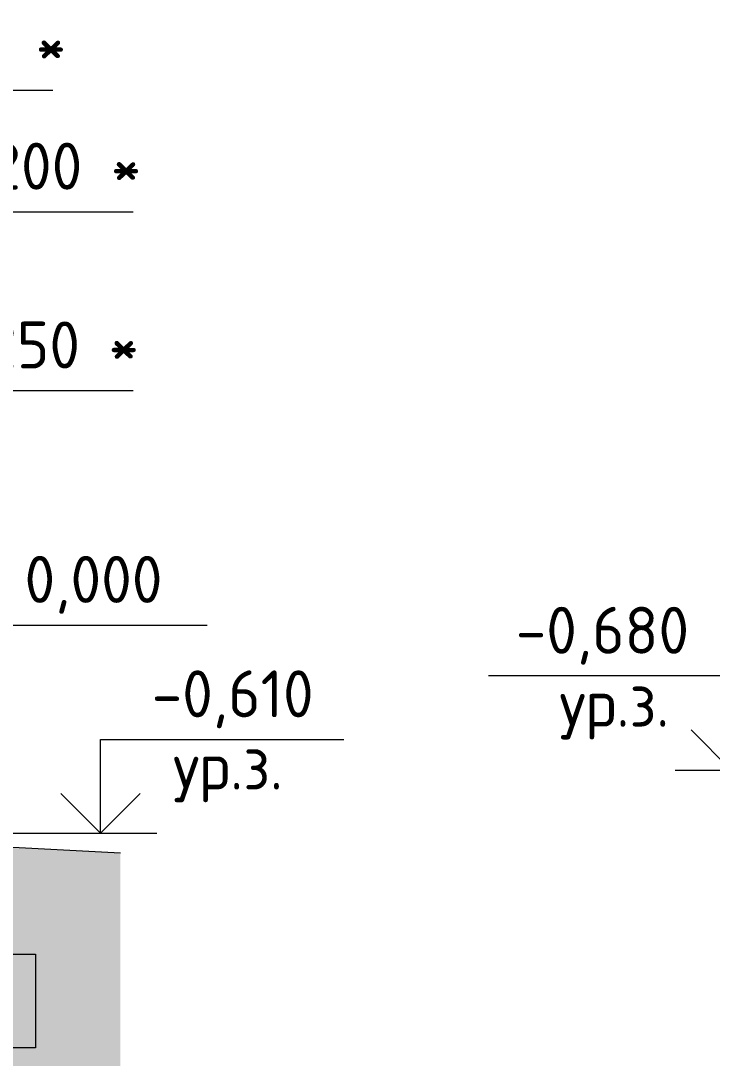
# Model space of a CAD drawing. Header units: millimetres. Extents: x -11345 to 411485, y -9810 to 73012.
# Drawn here: x 324725 to 328406, y -2693 to 2874 of the extents above; entities that cross this region are included whole.
import ezdxf

# ---------------------------------------------------------------- set-up
doc = ezdxf.new("R2010")
doc.units = ezdxf.units.MM
for name, color, linetype in [('PDF _Аннотация', 7, 'Continuous'), ('PDF _Линии', 7, 'Continuous'), ('PDF _Отметки', 7, 'Continuous'), ('PDF _Текст', 7, 'Continuous'), ('PDF _Узлы', 7, 'Continuous')]:
    doc.layers.add(name, color=color, linetype=linetype)
doc.styles.add('PDF GOST Common', font='GOST_Common.ttf')

msp = doc.modelspace()

# ---------------------------------------------------------------- hatches: boundary and pattern name
at = {"layer": 'PDF _Узлы', "true_color": 0xffffff, "transparency": 33554687}
msp.add_hatch(color=7, dxfattribs=at).paths.add_polyline_path([(321622.75726, -1415.05313), (300317.87525, -1321.92629), (300317.87525, -1707.13278), (298916.73956, -1707.13278), (298916.73956, -1774.86139), (289929.99915, -1889.15342), (289929.99915, -1939.94988), (289477.06405, -1939.94988), (289477.06405, -2693.43071), (325254.70416, -2693.43071), (325254.70416, -1558.97643), (323205.9136, -1453.15047), (321622.75726, -1453.15047)])

# ---------------------------------------------------------------- linework, layer by layer
at = {"layer": 'PDF _Аннотация', "lineweight": 20}
for points in [[(323807.00505, 2216.89377), (323595.35313, 2005.24186), (323595.35313, 2504.74038), (324894.8959, 2504.74038)], [(324234.54192, 1569.23891), (324022.89, 1357.58699), (324022.89, 1857.08551), (325322.43278, 1857.08551)], [(324234.54192, 616.80528), (324022.89, 405.15336), (324022.89, 904.65189), (325322.43278, 904.65189)], [(324628.21449, -631.94103), (324416.56257, -843.59295), (324416.56257, -344.09443), (325716.10534, -344.09443)], [(328294.0257, -902.85549), (328509.91065, -1118.74045), (328509.91065, -615.00888), (327214.60092, -615.00888)], [(325360.53012, -1241.49856), (325148.8782, -1453.15047), (325148.8782, -953.65195), (326444.18794, -953.65195)], [(328806.22334, -1118.74045), (328209.36493, -1118.74045)], [(325148.8782, -1453.15047), (324937.22629, -1241.49856)], [(324848.33248, -1453.15047), (325449.42393, -1453.15047)]]:
    msp.add_lwpolyline(points, dxfattribs=at)
msp.add_lwpolyline([(324801.76906, -2096.5723), (324801.76906, -2596.07083), (323502.22629, -2596.07083), (323502.22629, -2096.5723)], close=True, dxfattribs=at)
at = {"layer": 'PDF _Линии', "lineweight": 9}
msp.add_lwpolyline([(325254.70416, -1558.97643), (323227.07879, -1453.15047), (321622.75726, -1453.15047), (321622.75726, -1415.05313), (300317.87525, -1321.92629)], dxfattribs=at)
at = {"layer": 'PDF _Отметки', "lineweight": 20}
msp.add_lwpolyline([(323273.64222, -1453.15047), (323883.19974, -1453.15047), (325148.8782, -1453.15047)], dxfattribs=at)

# ---------------------------------------------------------------- texts
at = {"layer": 'PDF _Текст', "attachment_point": 4, "style": 'PDF GOST Common'}
for s, insert, char_height in [('+2,850 *', (323728.13618, 2718.72521), 250.014254), ('+2,200 *', (324155.69028, 2071.04343), 250.014254), ('+1,250 *', (324176.85547, 1118.57104), 250.014254), ('0,000', (324744.10845, -130.22479), 250.014254), ('-0,680', (327360.2295, -401.15459), 250.008092), ('-0,610', (325421.42042, -739.80708), 250.014254), ('ур.з.', (327593.05952, -794.8433), 250.008092), ('ур.з.', (325535.71676, -1129.26275), 250.014254)]:
    msp.add_mtext(s, dxfattribs=dict(at, insert=insert, char_height=char_height))

doc.saveas('drawing.dxf')
